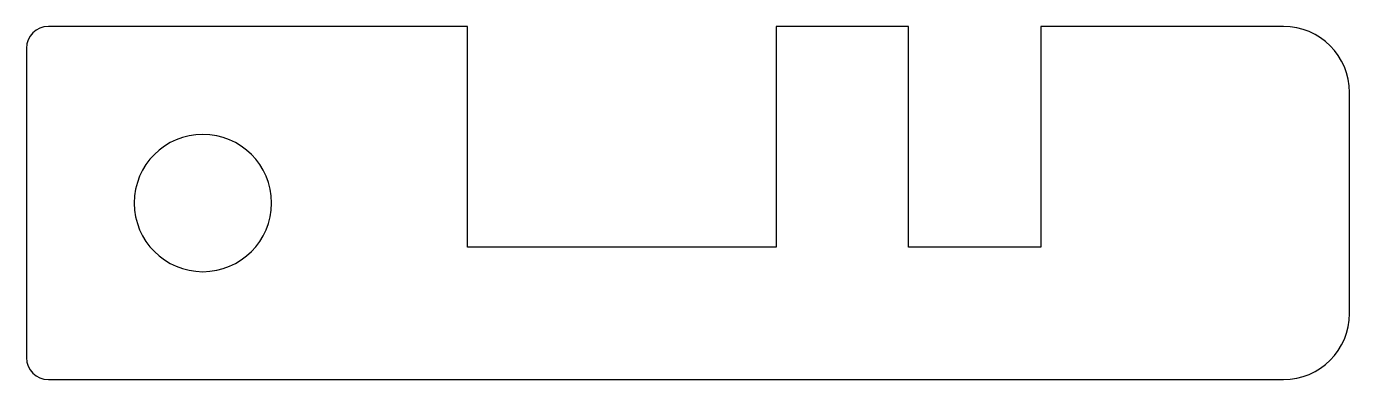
# Model space of a CAD drawing. Extents: x -48.6 to 46.6, y 11.6 to 37.
import ezdxf

# ---------------------------------------------------------------- set-up
doc = ezdxf.new("R2010")
doc.units = 0
doc.layers.get('0').update_dxf_attribs({"linetype": 'CONTINUOUS'})

msp = doc.modelspace()

# ---------------------------------------------------------------- linework, layer by layer
for p, q in [((-16.895, 37.002), (-47.07, 37.002)), ((-16.895, 21.127), (-16.895, 37.002)), ((14.855, 37.002), (5.33, 37.002)), ((5.33, 37.002), (5.33, 21.127)), ((14.855, 21.127), (14.855, 37.002)), ((41.855, 37.002), (24.38, 37.002)), ((24.38, 37.002), (24.38, 21.127)), ((-48.645, 35.428), (-48.645, 13.177)), ((46.605, 16.352), (46.605, 32.253)), ((5.33, 21.127), (-16.895, 21.127)), ((24.38, 21.127), (14.855, 21.127)), ((-47.07, 11.602), (41.855, 11.602))]:
    msp.add_line(p, q)
for centre, radius, start, end in [((-47.07, 35.428), 1.575, 90, 180), ((41.855, 32.253), 4.75, 360, 90), ((-35.945, 24.302), 4.94, 0, 180), ((-35.945, 24.302), 4.94, 180, 0), ((41.855, 16.352), 4.75, 270, 360), ((-47.07, 13.177), 1.575, 180, 270)]:
    msp.add_arc(centre, radius, start, end)

doc.saveas('drawing.dxf')
